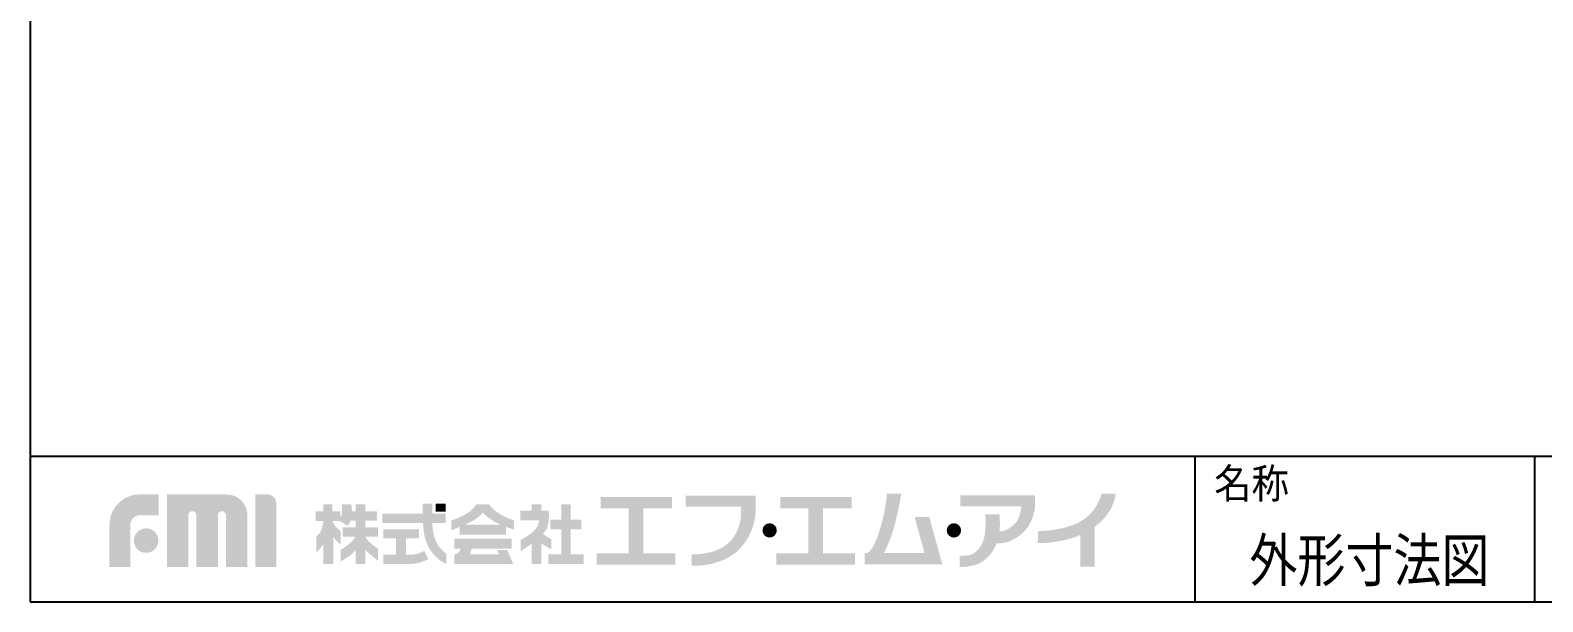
# Model space of a CAD drawing. Extents: x 230 to 4050, y 0 to 2754.
# Drawn here: x 230 to 1789, y 0 to 589 of the extents above; entities that cross this region are included whole.
import ezdxf
from ezdxf.enums import TextEntityAlignment as Align

# ---------------------------------------------------------------- set-up
doc = ezdxf.new("R2010")
doc.units = 0
doc.layers.add('WAKU', color=7, linetype='CONTINUOUS')
doc.styles.get("Standard").update_dxf_attribs({"font": 'ROMANS', "bigfont": 'EXTFONT.shx'})

msp = doc.modelspace()

# ---------------------------------------------------------------- hatches: boundary and pattern name
at = {"layer": 'WAKU'}
h = msp.add_hatch(color=1, dxfattribs=at)
edge = h.paths.add_edge_path()
edge.add_spline(control_points=[(311.6, 35.7), (311.6, 35.7), (311.6, 79.3), (311.6, 79.3), (311.6, 96.6), (325.6, 110.6), (342.9, 110.6), (342.9, 110.6), (362.3, 110.6), (362.3, 110.6), (362.3, 110.6), (362.3, 89.1), (362.3, 89.1), (362.3, 89.1), (342.9, 89.1), (342.9, 89.1), (337.5, 89.1), (333.1, 84.7), (333.1, 79.3), (333.1, 79.3), (333.1, 35.7), (333.1, 35.7), (333.1, 35.7), (311.6, 35.7), (311.6, 35.7)], knot_values=[0, 0, 0, 0, 1, 1, 1, 2, 2, 2, 3, 3, 3, 4, 4, 4, 5, 5, 5, 6, 6, 6, 7, 7, 7, 8, 8, 8, 8], degree=3, periodic=0)
h = msp.add_hatch(color=1, dxfattribs=at)
edge = h.paths.add_edge_path()
edge.add_spline(control_points=[(453.5, 35.7), (453.5, 35.7), (431.7, 35.7), (431.7, 35.7), (431.7, 35.7), (431.7, 89.1), (431.7, 89.1), (431.7, 91.4), (429.8, 93.3), (427.5, 93.3), (425.2, 93.3), (423.3, 91.4), (423.3, 89.1), (423.3, 89.1), (423.3, 35.7), (423.3, 35.7), (423.3, 35.7), (401.2, 35.7), (401.2, 35.7), (401.2, 35.7), (401.2, 89.1), (401.2, 89.1), (401.2, 91.4), (399.4, 93.3), (397.1, 93.3), (394.7, 93.3), (392.8, 91.4), (392.8, 89.1), (392.8, 89.1), (392.8, 35.7), (392.8, 35.7), (392.8, 35.7), (370.8, 35.7), (370.8, 35.7), (370.8, 35.7), (370.8, 110.6), (370.8, 110.6), (370.8, 110.6), (402.5, 110.6), (402.5, 110.6), (402.5, 110.6), (432.2, 110.6), (432.2, 110.6), (444.1, 110.6), (453.8, 101), (453.8, 89.1), (453.8, 89.1), (453.8, 87.1), (453.8, 87.1), (453.8, 83.8), (453.8, 35.7), (453.8, 35.7), (453.8, 35.7), (453.5, 35.7), (453.5, 35.7)], knot_values=[0, 0, 0, 0, 1, 1, 1, 2, 2, 2, 3, 3, 3, 4, 4, 4, 5, 5, 5, 6, 6, 6, 7, 7, 7, 8, 8, 8, 9, 9, 9, 10, 10, 10, 11, 11, 11, 12, 12, 12, 13, 13, 13, 14, 14, 14, 15, 15, 15, 16, 16, 16, 17, 17, 17, 18, 18, 18, 18], degree=3, periodic=0)
h = msp.add_hatch(color=1, dxfattribs=at)
edge = h.paths.add_edge_path()
edge.add_spline(control_points=[(462.1, 35.7), (462.1, 35.7), (462.1, 110.7), (462.1, 110.7), (462.1, 110.7), (473.9, 110.7), (473.9, 110.7), (479.3, 110.7), (483.7, 106.3), (483.7, 100.9), (483.7, 100.9), (483.7, 35.7), (483.7, 35.7), (483.7, 35.7), (462.1, 35.7), (462.1, 35.7)], knot_values=[0, 0, 0, 0, 1, 1, 1, 2, 2, 2, 3, 3, 3, 4, 4, 4, 5, 5, 5, 5], degree=3, periodic=0)
h = msp.add_hatch(color=1, dxfattribs=at)
edge = h.paths.add_edge_path()
edge.add_spline(control_points=[(977.5, 98), (977.5, 98), (977.5, 100.1), (977.5, 100.1), (977.5, 101.5), (977.5, 102.2), (977.5, 102.3), (977.5, 102.3), (977.5, 109.3), (977.5, 109.3), (977.5, 109.3), (905.4, 109.3), (905.4, 109.3), (905.4, 109.3), (905.4, 98), (905.4, 98), (905.4, 98), (962.4, 98), (962.4, 98), (962.6, 94.1), (962.9, 85.8), (960.5, 78.7), (958.1, 71.4), (955, 66), (950.7, 61.6), (942, 52.6), (925.9, 48.3), (911.6, 49), (911.6, 49), (911.6, 48.9), (911.6, 48.9), (911.6, 48.9), (911.6, 37.2), (911.6, 37.2), (911.6, 37.2), (911.6, 37.2), (911.6, 37.2), (929.1, 36.4), (949.3, 42.4), (960.3, 53.7), (965.5, 59.2), (970.2, 65.7), (973.5, 74.2), (976.7, 82.2), (977.5, 89.6), (977.5, 94.7), (977.5, 96), (977.5, 97.1), (977.5, 98), (977.5, 98), (977.5, 98), (977.5, 98)], knot_values=[0, 0, 0, 0, 1, 1, 1, 2, 2, 2, 3, 3, 3, 4, 4, 4, 5, 5, 5, 6, 6, 6, 7, 7, 7, 8, 8, 8, 9, 9, 9, 10, 10, 10, 11, 11, 11, 12, 12, 12, 13, 13, 13, 14, 14, 14, 15, 15, 15, 16, 16, 16, 17, 17, 17, 17], degree=3, periodic=0)
h = msp.add_hatch(color=1, dxfattribs=at)
edge = h.paths.add_edge_path()
edge.add_spline(control_points=[(1156.4, 87.3), (1156.4, 87.3), (1141.3, 87.3), (1141.3, 87.3), (1141.3, 87.3), (1151.5, 50.2), (1151.5, 50.2), (1151.5, 50.2), (1109.8, 50.2), (1109.8, 50.2), (1111, 52.5), (1113.6, 58.1), (1117.2, 67.7), (1122.9, 83.4), (1127.6, 111.2), (1127.6, 111.2), (1127.6, 111.2), (1112.7, 111.2), (1112.7, 111.2), (1112.7, 111.2), (1111.7, 92.5), (1104.2, 70.2), (1099.1, 54.9), (1094.6, 51.1), (1092.2, 50.2), (1092.2, 50.2), (1089.9, 50.2), (1089.9, 50.2), (1089.9, 50.2), (1089.9, 38.7), (1089.9, 38.7), (1089.9, 38.7), (1154.7, 38.7), (1154.7, 38.7), (1154.7, 38.7), (1164.6, 38.7), (1164.6, 38.7), (1164.6, 38.7), (1169.8, 38.7), (1169.8, 38.7), (1169.8, 38.7), (1156.4, 87.3), (1156.4, 87.3)], knot_values=[0, 0, 0, 0, 1, 1, 1, 2, 2, 2, 3, 3, 3, 4, 4, 4, 5, 5, 5, 6, 6, 6, 7, 7, 7, 8, 8, 8, 9, 9, 9, 10, 10, 10, 11, 11, 11, 12, 12, 12, 13, 13, 13, 14, 14, 14, 14], degree=3, periodic=0)
h = msp.add_hatch(color=1, dxfattribs=at)
edge = h.paths.add_edge_path()
edge.add_spline(control_points=[(1265.5, 101.6), (1265.5, 101.6), (1265.5, 109.8), (1265.5, 109.8), (1265.5, 109.8), (1188.5, 109.8), (1188.5, 109.8), (1188.5, 109.8), (1188.5, 98.2), (1188.5, 98.2), (1188.5, 98.2), (1251.3, 98.2), (1251.3, 98.2), (1251, 95.1), (1249.9, 85.4), (1244.5, 80.3), (1238, 74.2), (1233.2, 72.5), (1228.8, 72.5), (1228.8, 72.5), (1228.8, 72.5), (1228.8, 72.5), (1229.7, 81.5), (1228.7, 89.9), (1228.7, 89.9), (1228.7, 89.9), (1213.9, 89.9), (1213.9, 89.9), (1213.9, 89.9), (1214.9, 87.4), (1214.2, 74.5), (1213.5, 60.6), (1207.4, 52.9), (1202, 49.7), (1196.6, 46.5), (1187.6, 47.4), (1187.6, 47.4), (1187.6, 47.4), (1187.6, 35.7), (1187.6, 35.7), (1187.6, 35.7), (1192.3, 35.2), (1202.4, 37.6), (1211.4, 39.6), (1219.2, 46.4), (1224.9, 57.7), (1225.1, 58), (1225.6, 59.7), (1225.7, 60), (1232.7, 60.1), (1240.7, 60.6), (1252, 70.3), (1260.9, 77.9), (1264.3, 89.7), (1265.2, 96.1), (1265.2, 96.1), (1265.5, 101.6), (1265.5, 101.6)], knot_values=[0, 0, 0, 0, 1, 1, 1, 2, 2, 2, 3, 3, 3, 4, 4, 4, 5, 5, 5, 6, 6, 6, 7, 7, 7, 8, 8, 8, 9, 9, 9, 10, 10, 10, 11, 11, 11, 12, 12, 12, 13, 13, 13, 14, 14, 14, 15, 15, 15, 16, 16, 16, 17, 17, 17, 18, 18, 18, 19, 19, 19, 19], degree=3, periodic=0)
h = msp.add_hatch(color=1, dxfattribs=at)
edge = h.paths.add_edge_path()
edge.add_spline(control_points=[(1348.5, 111.4), (1348.5, 111.4), (1333.8, 111.4), (1333.8, 111.4), (1333.8, 111.1), (1329.6, 91), (1309.8, 81.4), (1302.4, 77.9), (1295.8, 76.3), (1290.2, 75.1), (1277.9, 72.5), (1268.8, 72.9), (1268.7, 72.9), (1268.7, 72.9), (1268.1, 60.5), (1268.1, 60.5), (1268.5, 60.5), (1278.8, 60), (1292.8, 62.9), (1298.3, 64.1), (1304.8, 65.7), (1312.2, 68.9), (1312.2, 68.9), (1312.2, 36.1), (1312.2, 36.1), (1312.2, 36.1), (1326.7, 36.1), (1326.7, 36.1), (1326.7, 36.1), (1326.7, 77), (1326.7, 77), (1347.1, 91.6), (1348.2, 110.4), (1348.5, 111.4)], knot_values=[0, 0, 0, 0, 1, 1, 1, 2, 2, 2, 3, 3, 3, 4, 4, 4, 5, 5, 5, 6, 6, 6, 7, 7, 7, 8, 8, 8, 9, 9, 9, 10, 10, 10, 11, 11, 11, 11], degree=3, periodic=0)
h = msp.add_hatch(color=1, dxfattribs=at)
edge = h.paths.add_edge_path(flags=16)
edge.add_spline(control_points=[(588.4, 54.7), (588.4, 54.7), (584.4, 57.2), (580.4, 60.7), (577.9, 62.8), (576.3, 65.3), (575.3, 67), (575.3, 67), (575.3, 67.2), (575.3, 67.2), (575.3, 67.2), (588.2, 67.2), (588.2, 67.2), (588.2, 67.2), (588.2, 76.7), (588.2, 76.7), (588.2, 76.7), (575.3, 76.7), (575.3, 76.7), (575.3, 76.7), (575.3, 83.5), (575.3, 83.5), (575.3, 83.5), (587.4, 83.5), (587.4, 83.5), (587.4, 83.5), (587.4, 93), (587.4, 93), (587.4, 93), (575.3, 93), (575.3, 93), (575.3, 93), (575.3, 100.2), (575.3, 100.2), (575.3, 100.2), (565.2, 100.2), (565.2, 100.2), (565.2, 100.2), (565.2, 93), (565.2, 93), (565.2, 93), (561.5, 93), (561.5, 93), (561.4, 97.2), (560.7, 100.3), (560.7, 100.3), (560.7, 100.3), (551.3, 100.3), (551.3, 100.3), (551.3, 100.3), (551.4, 92.5), (551.3, 90.8), (551.2, 89.8), (550.3, 88.3), (549.5, 87.1), (549.5, 87.1), (549.5, 93), (549.5, 93), (549.5, 93), (541.2, 93), (541.2, 93), (541.2, 93), (541.2, 100.3), (541.2, 100.3), (541.2, 100.3), (532.1, 100.3), (532.1, 100.3), (532.1, 100.3), (532.1, 93), (532.1, 93), (532.1, 93), (524.2, 93), (524.2, 93), (524.2, 93), (524.2, 83.3), (524.2, 83.3), (524.2, 83.3), (532.1, 83.3), (532.1, 83.3), (532.1, 83.3), (532.1, 83.2), (532.1, 83.2), (531.9, 81.5), (530.9, 75), (529.1, 72.2), (527, 69), (524.9, 67.3), (524.9, 67.3), (524.9, 67.3), (524.9, 50.7), (524.9, 50.7), (524.9, 50.7), (530, 56), (532.1, 59.6), (532.1, 59.6), (532.1, 38.9), (532.1, 38.9), (532.1, 38.9), (541.2, 38.9), (541.2, 38.9), (541.2, 38.9), (541.2, 38.9), (541.2, 38.9), (541.2, 38.9), (542.4, 38.9), (542.4, 38.9), (542.4, 38.9), (542.4, 66.7), (542.4, 66.7), (544.8, 63.3), (550, 58.5), (550, 58.5), (550, 58.5), (550, 72.5), (550, 72.5), (550, 72.5), (546.1, 75.6), (544.3, 77.9), (542.8, 79.7), (541.8, 82.3), (541.5, 83.3), (541.5, 83.3), (548.8, 83.3), (548.8, 83.3), (548.8, 83.3), (557.2, 78.3), (557.2, 78.3), (557.2, 78.3), (558.9, 80.5), (560.2, 83.5), (560.2, 83.5), (565.2, 83.5), (565.2, 83.5), (565.2, 83.5), (565.2, 76.7), (565.2, 76.7), (565.2, 76.7), (552.1, 76.7), (552.1, 76.7), (552.1, 76.7), (552.1, 67.2), (552.1, 67.2), (552.1, 67.2), (564.9, 67.2), (564.9, 67.2), (564.1, 65.4), (562.2, 62.3), (558.3, 59.3), (552.6, 54.8), (549.7, 53.3), (549.7, 53.3), (549.7, 53.3), (549.7, 41.3), (549.7, 41.3), (549.7, 41.3), (561.4, 48.1), (565.2, 53), (565.2, 53), (565.2, 38.9), (565.2, 38.9), (565.2, 38.9), (575.3, 38.9), (575.3, 38.9), (575.3, 38.9), (575.3, 53.3), (575.3, 53.3), (580, 48.8), (588.4, 42.3), (588.4, 42.3), (588.4, 42.3), (588.4, 54.7), (588.4, 54.7)], knot_values=[0, 0, 0, 0, 1, 1, 1, 2, 2, 2, 3, 3, 3, 4, 4, 4, 5, 5, 5, 6, 6, 6, 7, 7, 7, 8, 8, 8, 9, 9, 9, 10, 10, 10, 11, 11, 11, 12, 12, 12, 13, 13, 13, 14, 14, 14, 15, 15, 15, 16, 16, 16, 17, 17, 17, 18, 18, 18, 19, 19, 19, 20, 20, 20, 21, 21, 21, 22, 22, 22, 23, 23, 23, 24, 24, 24, 25, 25, 25, 26, 26, 26, 27, 27, 27, 28, 28, 28, 29, 29, 29, 30, 30, 30, 31, 31, 31, 32, 32, 32, 33, 33, 33, 34, 34, 34, 35, 35, 35, 36, 36, 36, 37, 37, 37, 38, 38, 38, 39, 39, 39, 40, 40, 40, 41, 41, 41, 42, 42, 42, 43, 43, 43, 44, 44, 44, 45, 45, 45, 46, 46, 46, 47, 47, 47, 48, 48, 48, 49, 49, 49, 50, 50, 50, 51, 51, 51, 52, 52, 52, 53, 53, 53, 54, 54, 54, 55, 55, 55, 56, 56, 56, 57, 57, 57, 57], degree=3, periodic=0)
h = msp.add_hatch(color=1, dxfattribs=at)
edge = h.paths.add_edge_path()
edge.add_spline(control_points=[(649.2, 60), (647.3, 63.5), (645.9, 67.8), (645.1, 72), (644.6, 75.4), (644.4, 78.9), (644.3, 81.1), (644.3, 81.1), (658.1, 81.1), (658.1, 81.1), (658.1, 81.1), (658.1, 90.6), (658.1, 90.6), (658.1, 90.6), (644.4, 90.6), (644.4, 90.6), (644.4, 90.6), (644.4, 100.9), (644.4, 100.9), (644.4, 100.9), (634.3, 100.9), (634.3, 100.9), (634.3, 100.9), (634.3, 90.6), (634.3, 90.6), (634.3, 90.6), (592.7, 90.6), (592.7, 90.6), (592.7, 90.6), (592.7, 81.1), (592.7, 81.1), (592.7, 81.1), (634.7, 81.1), (634.7, 81.1), (634.8, 78.6), (635.1, 74.5), (635.8, 70.4), (636.7, 65.3), (638.5, 59.8), (640.9, 55.5), (646.1, 46), (654.9, 40.9), (655.7, 40.4), (656.5, 39.9), (658.6, 39.1), (658.6, 39.1), (658.6, 39.1), (658.6, 49.7), (658.6, 49.7), (656.1, 51.4), (651.9, 55.1), (649.2, 60)], knot_values=[0, 0, 0, 0, 1, 1, 1, 2, 2, 2, 3, 3, 3, 4, 4, 4, 5, 5, 5, 6, 6, 6, 7, 7, 7, 8, 8, 8, 9, 9, 9, 10, 10, 10, 11, 11, 11, 12, 12, 12, 13, 13, 13, 14, 14, 14, 15, 15, 15, 16, 16, 16, 17, 17, 17, 17], degree=3, periodic=0)
for points in [[(658.1, 92.7), (647.7, 92.7), (647.7, 100.9), (658.1, 100.9)], [(786.9, 48.7), (786.9, 74.6), (797.8, 74.6), (797.8, 84.4), (786.9, 84.4), (786.9, 100.3), (777.1, 100.3), (777.1, 84.4), (766, 84.4), (766, 74.6), (777.1, 74.6), (777.1, 48.7), (763.7, 48.7), (763.7, 38.8), (800.2, 38.8), (800.2, 48.7)], [(861.7, 50), (861.7, 96.3), (891.3, 96.3), (891.3, 107.8), (817.7, 107.8), (817.7, 96.3), (846.5, 96.3), (846.5, 50), (813.5, 50), (813.5, 38.1), (894.8, 38.1), (894.8, 50)], [(1047, 50), (1047, 96.3), (1076.5, 96.3), (1076.5, 107.8), (1003, 107.8), (1003, 96.3), (1031.8, 96.3), (1031.8, 50), (998.7, 50), (998.7, 38.1), (1080, 38.1), (1080, 50)]]:
    msp.add_hatch(color=1, dxfattribs=at).paths.add_polyline_path(points)
h = msp.add_hatch(color=1, dxfattribs=at)
edge = h.paths.add_edge_path()
edge.add_spline(control_points=[(677.5, 79.3), (680.6, 80.6), (683.3, 81.9), (685, 82.8), (690, 85.7), (695, 89.3), (695.9, 91.8), (696, 91.8), (696.2, 91.9), (696.5, 91.7), (696.6, 91.1), (702.1, 86.5), (706.2, 83.8), (709, 82.1), (712, 80.6), (714.9, 79.3), (714.9, 79.3), (677.5, 79.3), (677.5, 79.3)], knot_values=[0, 0, 0, 0, 1, 1, 1, 2, 2, 2, 3, 3, 3, 4, 4, 4, 5, 5, 5, 6, 6, 6, 6], degree=3, periodic=0)
edge = h.paths.add_edge_path(flags=16)
edge.add_spline(control_points=[(728.6, 83.7), (728.6, 83.7), (722.3, 85.7), (715.7, 89.3), (706.4, 94.4), (703, 100.2), (703, 100.2), (703, 100.2), (689.6, 100.2), (689.6, 100.2), (689.6, 100.2), (686.1, 94), (677.8, 89.7), (669.5, 85.4), (664, 83.7), (664, 83.7), (664, 83.7), (664, 73.6), (664, 73.6), (664, 73.6), (668, 75.2), (672.6, 77.2), (672.6, 77.2), (672.6, 69.2), (672.6, 69.2), (672.6, 69.2), (720.2, 69.2), (720.2, 69.2), (720.2, 69.2), (720.2, 77.1), (720.2, 77.1), (725, 75.3), (728.6, 74.4), (728.6, 74.4), (728.6, 74.4), (728.6, 83.7), (728.6, 83.7)], knot_values=[0, 0, 0, 0, 1, 1, 1, 2, 2, 2, 3, 3, 3, 4, 4, 4, 5, 5, 5, 6, 6, 6, 7, 7, 7, 8, 8, 8, 9, 9, 9, 10, 10, 10, 11, 11, 11, 12, 12, 12, 12], degree=3, periodic=0)
h = msp.add_hatch(color=1, dxfattribs=at)
edge = h.paths.add_edge_path()
edge.add_spline(control_points=[(767.1, 64.3), (767.1, 64.3), (762.7, 66.7), (760.6, 68.3), (759.8, 68.9), (759.1, 69.6), (758.5, 70.3), (760.1, 72), (761.4, 73.9), (762.3, 75.7), (765.5, 82.6), (764.2, 93.7), (764.2, 93.7), (764.2, 93.7), (756.6, 93.7), (756.6, 93.7), (756.6, 93.7), (756.6, 100.3), (756.6, 100.3), (756.6, 100.3), (746.6, 100.3), (746.6, 100.3), (746.6, 100.3), (746.6, 93.7), (746.6, 93.7), (746.6, 93.7), (734.9, 93.7), (734.9, 93.7), (734.9, 93.7), (734.9, 83.8), (734.9, 83.8), (734.9, 83.8), (754.5, 83.8), (754.5, 83.8), (754.2, 79.5), (750.6, 74), (747, 71.1), (743.2, 68.2), (735.3, 63.4), (735.3, 63.4), (735.3, 63.4), (735.3, 52.2), (735.3, 52.2), (735.3, 52.2), (738.8, 54), (744.1, 58), (744.9, 58.6), (745.9, 59.3), (746.8, 60.1), (746.8, 60.1), (746.8, 38.8), (746.8, 38.8), (746.8, 38.8), (756.5, 38.8), (756.5, 38.8), (756.5, 38.8), (756.5, 60.5), (756.5, 60.5), (760.9, 57.2), (767.1, 53.8), (767.1, 53.8), (767.1, 53.8), (767.1, 64.3), (767.1, 64.3)], knot_values=[0, 0, 0, 0, 1, 1, 1, 2, 2, 2, 3, 3, 3, 4, 4, 4, 5, 5, 5, 6, 6, 6, 7, 7, 7, 8, 8, 8, 9, 9, 9, 10, 10, 10, 11, 11, 11, 12, 12, 12, 13, 13, 13, 14, 14, 14, 15, 15, 15, 16, 16, 16, 17, 17, 17, 18, 18, 18, 19, 19, 19, 20, 20, 20, 21, 21, 21, 21], degree=3, periodic=0)
h = msp.add_hatch(color=1, dxfattribs=at)
edge = h.paths.add_edge_path()
edge.add_spline(control_points=[(999.3, 73.5), (999.3, 69.4), (996, 66.1), (991.9, 66.1), (987.8, 66.1), (984.5, 69.4), (984.5, 73.5), (984.5, 77.6), (987.8, 80.9), (991.9, 80.9), (996, 80.9), (999.3, 77.6), (999.3, 73.5)], knot_values=[0, 0, 0, 0, 1, 1, 1, 2, 2, 2, 3, 3, 3, 4, 4, 4, 4], degree=3, periodic=0)
h = msp.add_hatch(color=1, dxfattribs=at)
edge = h.paths.add_edge_path()
edge.add_spline(control_points=[(1189.2, 73.5), (1189.2, 69.4), (1185.9, 66.1), (1181.8, 66.1), (1177.7, 66.1), (1174.4, 69.4), (1174.4, 73.5), (1174.4, 77.6), (1177.7, 80.9), (1181.8, 80.9), (1185.9, 80.9), (1189.2, 77.6), (1189.2, 73.5)], knot_values=[0, 0, 0, 0, 1, 1, 1, 2, 2, 2, 3, 3, 3, 4, 4, 4, 4], degree=3, periodic=0)
h = msp.add_hatch(color=1, dxfattribs=at)
edge = h.paths.add_edge_path()
edge.add_spline(control_points=[(336.8, 63), (336.8, 70), (342.4, 75.6), (349.4, 75.6), (356.4, 75.6), (362, 70), (362, 63), (362, 56), (356.4, 50.4), (349.4, 50.4), (342.4, 50.4), (336.8, 56), (336.8, 63)], knot_values=[0, 0, 0, 0, 1, 1, 1, 2, 2, 2, 3, 3, 3, 4, 4, 4, 4], degree=3, periodic=0)
h = msp.add_hatch(color=1, dxfattribs=at)
edge = h.paths.add_edge_path()
edge.add_spline(control_points=[(635.9, 52.4), (634.6, 51.7), (630.7, 49.8), (627.9, 49.2), (626.4, 48.8), (623.4, 48.4), (620.9, 48.4), (620.9, 48.4), (620.4, 48.4), (620.4, 48.4), (620.4, 48.4), (620.4, 48.4), (620.4, 48.4), (620.4, 48.4), (617.3, 48.4), (617.3, 48.4), (617.3, 48.4), (617.3, 65.2), (617.3, 65.2), (617.3, 65.2), (630.7, 65.2), (630.7, 65.2), (630.7, 65.2), (630.7, 74.6), (630.7, 74.6), (630.7, 74.6), (594, 74.6), (594, 74.6), (594, 74.6), (594, 65.2), (594, 65.2), (594, 65.2), (606.9, 65.2), (606.9, 65.2), (606.9, 65.2), (606.9, 48.4), (606.9, 48.4), (606.9, 48.4), (594, 48.4), (594, 48.4), (594, 48.4), (594, 39), (594, 39), (594, 39), (620.4, 39), (620.4, 39), (620.4, 39), (620.9, 39), (620.9, 39), (623.9, 39), (627.6, 39.4), (630, 39.9), (634.5, 41), (639.8, 43.7), (640.3, 44), (640.3, 44), (635.9, 52.4), (635.9, 52.4)], knot_values=[0, 0, 0, 0, 1, 1, 1, 2, 2, 2, 3, 3, 3, 4, 4, 4, 5, 5, 5, 6, 6, 6, 7, 7, 7, 8, 8, 8, 9, 9, 9, 10, 10, 10, 11, 11, 11, 12, 12, 12, 13, 13, 13, 14, 14, 14, 15, 15, 15, 16, 16, 16, 17, 17, 17, 18, 18, 18, 19, 19, 19, 19], degree=3, periodic=0)
h = msp.add_hatch(color=1, dxfattribs=at)
edge = h.paths.add_edge_path()
edge.add_spline(control_points=[(721.5, 53.2), (721.5, 53.2), (711.2, 53.2), (711.2, 53.2), (711.2, 53.2), (713.1, 49), (713.1, 49), (713.1, 49), (683.3, 49), (683.3, 49), (683.3, 49), (684.9, 54.8), (684.9, 54.8), (684.9, 54.8), (726.1, 54.8), (726.1, 54.8), (726.1, 54.8), (726.1, 65.1), (726.1, 65.1), (726.1, 65.1), (667.1, 65.1), (667.1, 65.1), (667.1, 65.1), (667.1, 54.8), (667.1, 54.8), (667.1, 54.8), (673.4, 54.8), (673.4, 54.8), (673.3, 53.9), (672.9, 52.3), (672, 51.4), (670.7, 50.2), (670.5, 49.9), (669.4, 49.4), (668.9, 49.2), (668.6, 49.1), (668.3, 49), (668.3, 49), (667.1, 49), (667.1, 49), (667.1, 49), (667.1, 38.9), (667.1, 38.9), (667.1, 38.9), (727.4, 38.9), (727.4, 38.9), (727.4, 38.9), (727.7, 38.9), (727.7, 38.9), (727.7, 38.9), (721.5, 53.2), (721.5, 53.2)], knot_values=[0, 0, 0, 0, 1, 1, 1, 2, 2, 2, 3, 3, 3, 4, 4, 4, 5, 5, 5, 6, 6, 6, 7, 7, 7, 8, 8, 8, 9, 9, 9, 10, 10, 10, 11, 11, 11, 12, 12, 12, 13, 13, 13, 14, 14, 14, 15, 15, 15, 16, 16, 16, 17, 17, 17, 17], degree=3, periodic=0)

# ---------------------------------------------------------------- linework, layer by layer
at = {"layer": 'WAKU', "color": 6}
for p, q in [((230, 2753.5), (230, 0)), ((230, 150), (4050, 150)), ((230, 0), (4050, 0))]:
    msp.add_line(p, q, dxfattribs=at)
at = {"layer": 'WAKU', "color": 7}
for p, q in [((1430, 150), (1430, 0)), ((1780, 150), (1780, 0))]:
    msp.add_line(p, q, dxfattribs=at)

# ---------------------------------------------------------------- texts
at = {"layer": 'WAKU'}
msp.add_text('名称', height=35, dxfattribs=at).set_placement((1450, 103.1))
at = {"layer": 'WAKU', "color": 1, "width": 0.9}
msp.add_text('外形寸法図', height=50, dxfattribs=at).set_placement((1610, 16), align=Align.CENTER)

doc.saveas('drawing.dxf')
